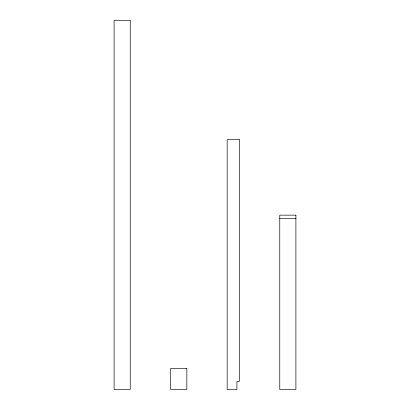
<?xml version="1.0" encoding="UTF-8"?>
<svg xmlns="http://www.w3.org/2000/svg" width="410" height="410" viewBox="0 0 410 410"><rect width="100%" height="100%" fill="white"/><g stroke="black" fill="none" stroke-linecap="round" stroke-linejoin="round"><path stroke-width="0.61" d="M279.769 218.499L295.902 218.499M130.231 20.5L114.098 20.5L114.098 389.5L130.231 389.5L130.231 20.5M239.44 139.641L227.16 139.641L227.16 389.5L236.918 389.5L236.918 381.361L239.44 381.361L239.44 139.641M295.902 215.147L279.769 215.147L279.769 389.5L295.902 389.5L295.902 215.147M186.832 368.462L170.56 368.462L170.56 389.5L186.832 389.5L186.832 368.462"/></g></svg>
